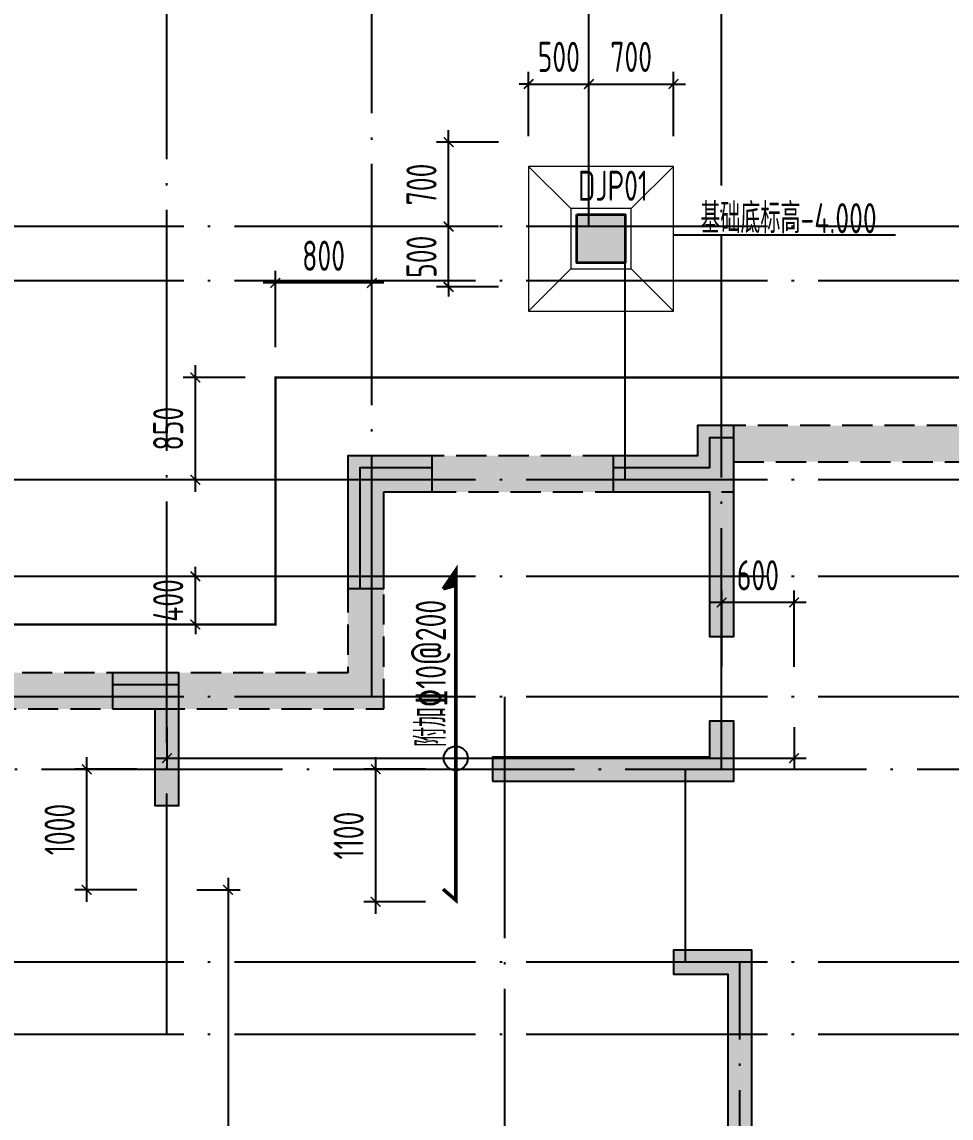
# Model space of a CAD drawing. Extents: x -1307975 to -76406, y -96289 to 379359.
# Drawn here: x -1028685 to -1020981, y 357969 to 367059 of the extents above; entities that cross this region are included whole.
import ezdxf
from ezdxf.enums import TextEntityAlignment as Align

# ---------------------------------------------------------------- set-up
doc = ezdxf.new("R2010")
doc.units = 0
doc.header["$LTSCALE"] = 1000
doc.linetypes.add('DASH', pattern=[0.35, 0.25, -0.1])
doc.linetypes.add('DOTE', pattern=[2.4200000000000004, 2, -0.2, 0.02, -0.2])
doc.layers.get('0').update_dxf_attribs({"linetype": 'CONTINUOUS'})
doc.layers.get('DEFPOINTS').update_dxf_attribs({"linetype": 'CONTINUOUS'})
for name, color, linetype in [('A-DOTE', 10, 'DOTE'), ('DIM_ELEV', 3, 'CONTINUOUS'), ('HATCH', 8, 'CONTINUOUS'), ('S-B板配筋', 6, 'CONTINUOUS'), ('S-B板配筋号', 7, 'CONTINUOUS'), ('S-J基础底板', 5, 'CONTINUOUS'), ('S-J基础底板标注', 3, 'CONTINUOUS'), ('S-Q墙填充', 252, 'CONTINUOUS'), ('S-Q墙实线', 6, 'CONTINUOUS'), ('S-Q墙虚线', 6, 'DASH'), ('S-Z柱填充', 252, 'CONTINUOUS'), ('S-Z柱实线', 6, 'CONTINUOUS'), ('独立基础', 2, 'CONTINUOUS')]:
    doc.layers.add(name, color=color, linetype=linetype)
doc.layers.add('独基集中标注', color=7, linetype='CONTINUOUS', lineweight=18)
doc.styles.add('TSSD_DIMENSION', font='Tssdeng.shx', dxfattribs={"width": 0.7, "bigfont": 'tssdchn.shx'})
doc.styles.add('TSSD_REIN', font='tssdeng.shx', dxfattribs={"width": 0.7, "height": 300, "bigfont": 'tssdchn.shx'})
doc.styles.add('样式 1', font='yjkeng.shx', dxfattribs={"width": 0.7, "height": 250, "bigfont": 'yjkchn.shx'})
doc.dimstyles.new('TSSD_100_100$0', dxfattribs={"dimtxt": 300, "dimasz": 80, "dimexe": 100, "dimexo": 250, "dimgap": 100, "dimtad": 1, "dimdec": 0, "dimzin": 0, "dimdsep": 46, "dimtxsty": 'TSSD_DIMENSION', "dimblk": 'ARCHTICK', "dimcen": 0, "dimdle": 100, "dimclrd": 3, "dimclre": 3, "dimclrt": 7, "dimadec": 0, "dimazin": 0, "dimtfac": 1, "dimtdec": 0, "dimtix": 1, "dimtmove": 2, "dimatfit": 3, "dimldrblk": 'ARCHTICK', "dimfxl": 1, "dimtolj": 1, "dimtzin": 0, "dimarcsym": 0})

# ---------------------------------------------------------------- blocks, each defined once
blk = doc.blocks.new('20210726.16350016')
at = {"layer": 'A-DOTE'}
for p, q in [((36100.00000693806, 10900.04725549766), (36100.0000074713, 21100.04725452978)), ((37800.00000638515, 13700.04724698304), (37800.00000636152, 21100.04725452978)), ((39599.99864798121, 17600.04514760687), (39599.99799655558, 21100.04725452978)), ((40700.00000696583, 13100.31751472806), (40700.00000696594, 21100.04725452978)), ((55600.00000724575, 17600.04725452978), (3600.000008000061, 17600.04725452978)), ((39900.00000696571, 15500.04725473234), (39900.00000696583, 17600.04725452978)), ((55600.00000724584, 17150.04725452977), (3600.000007999988, 17150.04725452978)), ((55600.00000724575, 15500.04725473234), (3600.000008000061, 15500.04725473234)), ((55600.00000724575, 14700.04724880424), (3600.000008000061, 14700.04724880436)), ((55600.00000724575, 13700.04725528683), (3600.000008000061, 13700.04725528706)), ((38900.21691736113, 13700.04725528695), (38900.00000743504, 3600.047255706508)), ((3600.000008000061, 13100.31752494338), (55600.00000724575, 13100.31748104317)), ((40399.99924550601, 11500.04725454794), (40399.99924524152, 13100.04725454887)), ((55600.00000724575, 11500.04725454783), (3600.000008000061, 11500.04725454806)), ((40850.0000120275, 3600.023631853284), (40850.00001234654, 11500.04725452978)), ((55600.00000724575, 10900.04725549754), (3600.000008000061, 10900.04725549766))]:
    blk.add_line(p, q, dxfattribs=at)
blk = doc.blocks.new('_ArchTick')
at = {"color": 0, "linetype": 'ByBlock', "const_width": 0.15}
blk.add_lwpolyline([(-0.5, -0.5), (0.5, 0.5)], dxfattribs=at)
blk = doc.blocks.new('*D483')
at = {"layer": 'DEFPOINTS', "color": 0, "transparency": 16777216}
for p in [(-1025146.737436104, 366061.4855755026), (-1024483.087432071, 366061.4855755026), (-1024483.087635734, 365361.4872117375)]:
    blk.add_point(p, dxfattribs=at)
at = {"layer": 'S-J基础底板标注', "color": 3, "lineweight": -2, "transparency": 16777216}
for p, q in [((-1025146.737436104, 365261.4872117375), (-1025146.737436104, 366161.4855755026)), ((-1024733.087432071, 366061.4855755026), (-1025246.737436104, 366061.4855755026)), ((-1024733.087635734, 365361.4872117375), (-1025246.737436104, 365361.4872117375))]:
    blk.add_line(p, q, dxfattribs=at)
at = {"layer": 'S-J基础底板标注', "color": 3, "lineweight": -2, "transparency": 16777216, "xscale": 80, "yscale": 80, "zscale": 80}
for p, rotation in [((-1025146.737436104, 366061.4855755026), 90), ((-1025146.737436104, 365361.4872117375), 270)]:
    blk.add_blockref('_ArchTick', p, dxfattribs=dict(at, rotation=rotation))
at = {"layer": 'S-J基础底板标注', "color": 7, "transparency": 16777216, "insert": (-1025371.737436104, 365711.4863936199), "char_height": 250, "attachment_point": 5, "rotation": 90, "style": 'TSSD_DIMENSION'}
blk.add_mtext('\\A1;700', dxfattribs=at)
blk = doc.blocks.new('*D487')
at = {"layer": 'DEFPOINTS', "color": 0, "transparency": 16777216}
for p in [(-1025146.737436104, 365361.4872117375), (-1024483.087635734, 365361.4872117375), (-1024483.087781208, 364861.4855755026)]:
    blk.add_point(p, dxfattribs=at)
at = {"layer": 'S-J基础底板标注', "color": 3, "lineweight": -2, "transparency": 16777216}
for p, q in [((-1025146.737436104, 365361.4872117375), (-1025146.737436104, 365441.4872117375)), ((-1024733.087635734, 365361.4872117375), (-1025246.737436104, 365361.4872117375)), ((-1025146.737436104, 364861.4855755026), (-1025146.737436104, 365361.4872117375)), ((-1024733.087781208, 364861.4855755026), (-1025246.737436104, 364861.4855755026)), ((-1025146.737436104, 364861.4855755026), (-1025146.737436104, 364781.4855755026))]:
    blk.add_line(p, q, dxfattribs=at)
at = {"layer": 'S-J基础底板标注', "color": 3, "lineweight": -2, "transparency": 16777216, "xscale": 80, "yscale": 80, "zscale": 80}
for p, rotation in [((-1025146.737436104, 365361.4872117375), 270), ((-1025146.737436104, 364861.4855755026), 90)]:
    blk.add_blockref('_ArchTick', p, dxfattribs=dict(at, rotation=rotation))
at = {"layer": 'S-J基础底板标注', "color": 7, "transparency": 16777216, "insert": (-1025371.737436104, 365111.4863936199), "char_height": 250, "attachment_point": 5, "rotation": 90, "style": 'TSSD_DIMENSION'}
blk.add_mtext('\\A1;500', dxfattribs=at)
blk = doc.blocks.new('*D523')
at = {"layer": 'DEFPOINTS', "color": 0, "ltscale": 0.5, "transparency": 16777216}
for p in [(-1027483.258597533, 359862.0067858215), (-1027483.227243952, 355161.3654842942), (-1026975.284189707, 355161.3688723072)]:
    blk.add_point(p, dxfattribs=at)
at = {"layer": 'S-J基础底板标注', "color": 3, "lineweight": -2, "ltscale": 0.5, "transparency": 16777216}
for p, q in [((-1026975.316210294, 359962.0101738322), (-1026975.2835227, 355061.3688723095)), ((-1027233.258597538, 359862.0084533376), (-1026875.315543289, 359862.0108408408)), ((-1027233.227243958, 355161.3671518104), (-1026875.284189709, 355161.3695393136))]:
    blk.add_line(p, q, dxfattribs=at)
at = {"layer": 'S-J基础底板标注', "color": 3, "lineweight": -2, "ltscale": 0.5, "transparency": 16777216, "xscale": 80, "yscale": 80, "zscale": 80}
for p, rotation in [((-1026975.315543287, 359862.0101738344), 90.00038216654181), ((-1026975.284189707, 355161.3688723072), 270.0003821665418)]:
    blk.add_blockref('_ArchTick', p, dxfattribs=dict(at, rotation=rotation))
blk = doc.blocks.new('*D451')
at = {"layer": 'DEFPOINTS', "color": 0, "transparency": 16777216}
for p in [(-1028146.933517174, 360861.7966447178), (-1027483.201356326, 360861.7586424581), (-1027483.258597533, 359862.0067858215)]:
    blk.add_point(p, dxfattribs=at)
at = {"layer": 'S-J基础底板标注', "color": 3, "lineweight": -2, "transparency": 16777216}
for p, q in [((-1028146.996483922, 359762.0447882451), (-1028146.927791632, 360961.7966445539)), ((-1027733.201355917, 360861.7729563116), (-1028246.93351701, 360861.8023702592)), ((-1027733.258597123, 359862.021099675), (-1028246.990758216, 359862.0505136226))]:
    blk.add_line(p, q, dxfattribs=at)
at = {"layer": 'S-J基础底板标注', "color": 3, "lineweight": -2, "transparency": 16777216, "xscale": 80, "yscale": 80, "zscale": 80}
for p, rotation in [((-1028146.933517174, 360861.7966447178), 89.99671950642288), ((-1028146.99075838, 359862.0447880812), 269.9967195064228)]:
    blk.add_blockref('_ArchTick', p, dxfattribs=dict(at, rotation=rotation))
at = {"layer": 'S-J基础底板标注', "color": 7, "transparency": 16777216, "insert": (-1028371.962137408, 360361.9335988677), "char_height": 250, "attachment_point": 5, "rotation": 89.99671950642286, "style": 'TSSD_DIMENSION'}
blk.add_mtext('\\A1;1000', dxfattribs=at)
blk = doc.blocks.new('*D537')
at = {"layer": 'DEFPOINTS', "color": 0, "ltscale": 0.5, "transparency": 16777216}
for p in [(-1027482.508750074, 361461.4652509726), (-1022282.69225446, 361461.4649122587), (-1022282.69225446, 360953.2459888569)]:
    blk.add_point(p, dxfattribs=at)
at = {"layer": 'S-J基础底板标注', "color": 3, "lineweight": -2, "ltscale": 0.5, "transparency": 16777216}
for p, q in [((-1027482.508750074, 361211.4652509726), (-1027482.508750074, 360853.2459888569)), ((-1022282.69225446, 361211.4649122587), (-1022282.69225446, 360853.2459888569)), ((-1027582.508750074, 360953.2459888569), (-1022182.69225446, 360953.2459888569))]:
    blk.add_line(p, q, dxfattribs=at)
at = {"layer": 'S-J基础底板标注', "color": 3, "lineweight": -2, "ltscale": 0.5, "transparency": 16777216, "xscale": 80, "yscale": 80, "zscale": 80, "rotation": 180}
blk.add_blockref('_ArchTick', (-1027482.508750074, 360953.2459888569), dxfattribs=at)
at = {"layer": 'S-J基础底板标注', "color": 3, "lineweight": -2, "ltscale": 0.5, "transparency": 16777216, "xscale": 80, "yscale": 80, "zscale": 80}
blk.add_blockref('_ArchTick', (-1022282.69225446, 360953.2459888569), dxfattribs=at)
blk = doc.blocks.new('*D511')
at = {"layer": 'DEFPOINTS', "color": 0, "transparency": 16777216}
for p in [(-1022882.528191849, 362245.3022225451), (-1022882.5297266, 361461.4660867405), (-1022282.69225446, 361461.4649122587)]:
    blk.add_point(p, dxfattribs=at)
at = {"layer": 'S-J基础底板标注', "color": 3, "lineweight": -2, "transparency": 16777216}
for p, q in [((-1022882.5292371, 361711.46608674), (-1022882.527996049, 362345.3022225449)), ((-1022282.69176496, 361711.4649122582), (-1022282.690523909, 362345.301048063)), ((-1022182.690719709, 362245.3008522633), (-1022982.528191848, 362245.3024183451))]:
    blk.add_line(p, q, dxfattribs=at)
at = {"layer": 'S-J基础底板标注', "color": 3, "lineweight": -2, "transparency": 16777216, "xscale": 80, "yscale": 80, "zscale": 80}
for p, rotation in [((-1022882.528191849, 362245.3022225451), 179.9998878148591), ((-1022282.690719709, 362245.3010480633), 359.9998878148591)]:
    blk.add_blockref('_ArchTick', p, dxfattribs=dict(at, rotation=rotation))
at = {"layer": 'S-J基础底板标注', "color": 7, "transparency": 16777216, "insert": (-1022582.609015229, 362470.3016353037), "char_height": 250, "attachment_point": 5, "rotation": 359.9998878148591, "style": 'TSSD_DIMENSION'}
blk.add_mtext('\\A1;600', dxfattribs=at)
blk = doc.blocks.new('*D512')
at = {"layer": 'DEFPOINTS', "color": 0, "transparency": 16777216}
for p in [(-1025751.098156383, 360861.7502892024), (-1025087.417991714, 360861.7351677705), (-1025087.443046966, 359762.05929528)]:
    blk.add_point(p, dxfattribs=at)
at = {"layer": 'S-J基础底板标注', "color": 3, "lineweight": -2, "transparency": 16777216}
for p, q in [((-1025751.125490057, 359662.0744167378), (-1025751.095877961, 360961.7502891764)), ((-1025337.417991649, 360861.7408638244), (-1025851.098156357, 360861.7525676239)), ((-1025337.443046901, 359762.0649913338), (-1025851.123211609, 359762.0766951333))]:
    blk.add_line(p, q, dxfattribs=at)
at = {"layer": 'S-J基础底板标注', "color": 3, "lineweight": -2, "transparency": 16777216, "xscale": 80, "yscale": 80, "zscale": 80}
for p, rotation in [((-1025751.098156383, 360861.7502892024), 89.99869456061482), ((-1025751.123211635, 359762.0744167118), 269.9986945606148)]:
    blk.add_blockref('_ArchTick', p, dxfattribs=dict(at, rotation=rotation))
at = {"layer": 'S-J基础底板标注', "color": 7, "transparency": 16777216, "insert": (-1025976.11068395, 360311.9174794057), "char_height": 250, "attachment_point": 5, "rotation": 89.99869456061482, "style": 'TSSD_DIMENSION'}
blk.add_mtext('\\A1;1100', dxfattribs=at)
blk = doc.blocks.new('*D518')
at = {"layer": 'DEFPOINTS', "color": 0, "transparency": 16777216}
for p in [(-1027246.87765482, 364111.4878050275), (-1026583.227720614, 364111.4878050275), (-1026583.227958028, 363261.4873312589)]:
    blk.add_point(p, dxfattribs=at)
at = {"layer": 'S-J基础底板标注', "color": 3, "lineweight": -2, "transparency": 16777216}
for p, q in [((-1027246.87765482, 363161.4873312589), (-1027246.87765482, 364211.4878050275)), ((-1026833.227720614, 364111.4878050275), (-1027346.87765482, 364111.4878050275)), ((-1026833.227958028, 363261.4873312589), (-1027346.87765482, 363261.4873312589))]:
    blk.add_line(p, q, dxfattribs=at)
at = {"layer": 'S-J基础底板标注', "color": 3, "lineweight": -2, "transparency": 16777216, "xscale": 80, "yscale": 80, "zscale": 80}
for p, rotation in [((-1027246.87765482, 364111.4878050275), 90), ((-1027246.87765482, 363261.4873312589), 270)]:
    blk.add_blockref('_ArchTick', p, dxfattribs=dict(at, rotation=rotation))
at = {"layer": 'S-J基础底板标注', "color": 7, "transparency": 16777216, "insert": (-1027471.87765482, 363686.487568143), "char_height": 250, "attachment_point": 5, "rotation": 90, "style": 'TSSD_DIMENSION'}
blk.add_mtext('\\A1;850', dxfattribs=at)
blk = doc.blocks.new('*D519')
at = {"layer": 'DEFPOINTS', "color": 0, "transparency": 16777216}
for p in [(-1026583.227720614, 364895.0650308511), (-1026583.227720614, 364111.4898447861), (-1025783.215195624, 364111.4898447861)]:
    blk.add_point(p, dxfattribs=at)
at = {"layer": 'S-J基础底板标注', "color": 3, "lineweight": -2, "transparency": 16777216}
for p, q in [((-1026583.227720614, 364361.4898447861), (-1026583.227720614, 364995.0650308511)), ((-1025783.215195624, 364361.4898447861), (-1025783.215195624, 364995.0650308511)), ((-1025683.215195624, 364895.0650308511), (-1026683.227720614, 364895.0650308511))]:
    blk.add_line(p, q, dxfattribs=at)
at = {"layer": 'S-J基础底板标注', "color": 3, "lineweight": -2, "transparency": 16777216, "xscale": 80, "yscale": 80, "zscale": 80, "rotation": 180}
blk.add_blockref('_ArchTick', (-1026583.227720614, 364895.0650308511), dxfattribs=at)
at = {"layer": 'S-J基础底板标注', "color": 3, "lineweight": -2, "transparency": 16777216, "xscale": 80, "yscale": 80, "zscale": 80}
blk.add_blockref('_ArchTick', (-1025783.215195624, 364895.0650308511), dxfattribs=at)
at = {"layer": 'S-J基础底板标注', "color": 7, "transparency": 16777216, "insert": (-1026183.221458119, 365120.0650308511), "char_height": 250, "attachment_point": 5, "style": 'TSSD_DIMENSION'}
blk.add_mtext('\\A1;800', dxfattribs=at)
blk = doc.blocks.new('*D548')
at = {"layer": 'DEFPOINTS', "color": 0, "transparency": 16777216}
for p in [(-1027246.87765482, 362461.5673084465), (-1026583.227846282, 362461.5673084465), (-1026583.227958028, 362061.4878734419)]:
    blk.add_point(p, dxfattribs=at)
at = {"layer": 'S-J基础底板标注', "color": 3, "lineweight": -2, "transparency": 16777216}
for p, q in [((-1027246.87765482, 362461.5673084465), (-1027246.87765482, 362541.5673084465)), ((-1026833.227846282, 362461.5673084465), (-1027346.87765482, 362461.5673084465)), ((-1027246.87765482, 362061.4878734419), (-1027246.87765482, 362461.5673084465)), ((-1026833.227958028, 362061.4878734419), (-1027346.87765482, 362061.4878734419)), ((-1027246.87765482, 362061.4878734419), (-1027246.87765482, 361981.4878734419))]:
    blk.add_line(p, q, dxfattribs=at)
at = {"layer": 'S-J基础底板标注', "color": 3, "lineweight": -2, "transparency": 16777216, "xscale": 80, "yscale": 80, "zscale": 80}
for p, rotation in [((-1027246.87765482, 362461.5673084465), 270), ((-1027246.87765482, 362061.4878734419), 90)]:
    blk.add_blockref('_ArchTick', p, dxfattribs=dict(at, rotation=rotation))
at = {"layer": 'S-J基础底板标注', "color": 7, "transparency": 16777216, "insert": (-1027471.87765482, 362261.527590944), "char_height": 250, "attachment_point": 5, "rotation": 90, "style": 'TSSD_DIMENSION'}
blk.add_mtext('\\A1;400', dxfattribs=at)
blk = doc.blocks.new('*D552')
at = {"layer": 'DEFPOINTS', "color": 0, "transparency": 16777216}
for p in [(-1023283.215744093, 366544.4727155998), (-1023983.193893292, 365861.5650443776), (-1023283.215744093, 365861.5650443776)]:
    blk.add_point(p, dxfattribs=at)
at = {"layer": 'S-J基础底板标注', "color": 3, "lineweight": -2, "transparency": 16777216}
for p, q in [((-1023983.193893292, 366111.5650443776), (-1023983.193893292, 366644.4727155998)), ((-1023283.215744093, 366111.5650443776), (-1023283.215744093, 366644.4727155998)), ((-1024083.193893292, 366544.4727155998), (-1023183.215744093, 366544.4727155998))]:
    blk.add_line(p, q, dxfattribs=at)
at = {"layer": 'S-J基础底板标注', "color": 3, "lineweight": -2, "transparency": 16777216, "xscale": 80, "yscale": 80, "zscale": 80, "rotation": 180}
blk.add_blockref('_ArchTick', (-1023983.193893292, 366544.4727155998), dxfattribs=at)
at = {"layer": 'S-J基础底板标注', "color": 3, "lineweight": -2, "transparency": 16777216, "xscale": 80, "yscale": 80, "zscale": 80}
blk.add_blockref('_ArchTick', (-1023283.215744093, 366544.4727155998), dxfattribs=at)
at = {"layer": 'S-J基础底板标注', "color": 7, "transparency": 16777216, "insert": (-1023633.204818693, 366769.4727155998), "char_height": 250, "attachment_point": 5, "style": 'TSSD_DIMENSION'}
blk.add_mtext('\\A1;700', dxfattribs=at)
blk = doc.blocks.new('*D553')
at = {"layer": 'DEFPOINTS', "color": 0, "transparency": 16777216}
for p in [(-1023983.192479989, 366544.4727342273), (-1024483.216093229, 365861.5660791927), (-1023983.193893292, 365861.5650443776)]:
    blk.add_point(p, dxfattribs=at)
at = {"layer": 'S-J基础底板标注', "color": 3, "lineweight": -2, "transparency": 16777216}
for p, q in [((-1024483.215575845, 366111.5660791922), (-1024483.214472972, 366644.4737690421)), ((-1023983.193375908, 366111.5650443771), (-1023983.192273035, 366644.472734227)), ((-1024483.214679926, 366544.4737690423), (-1024563.214679926, 366544.4739346054)), ((-1024483.214679926, 366544.4737690423), (-1023983.192479989, 366544.4727342273)), ((-1023983.192479989, 366544.4727342273), (-1023903.192479989, 366544.4725686642))]:
    blk.add_line(p, q, dxfattribs=at)
at = {"layer": 'S-J基础底板标注', "color": 3, "lineweight": -2, "transparency": 16777216, "xscale": 80, "yscale": 80, "zscale": 80}
for p, rotation in [((-1024483.214679926, 366544.4737690423), 359.9998814241962), ((-1023983.192479989, 366544.4727342273), 179.9998814241961)]:
    blk.add_blockref('_ArchTick', p, dxfattribs=dict(at, rotation=rotation))
at = {"layer": 'S-J基础底板标注', "color": 7, "transparency": 16777216, "insert": (-1024233.203114311, 366769.4732516343), "char_height": 250, "attachment_point": 5, "rotation": 359.99988142419613, "style": 'TSSD_DIMENSION'}
blk.add_mtext('\\A1;500', dxfattribs=at)
blk = doc.blocks.new('20211109.00462574')
at = {"layer": 'S-Q墙填充'}
h = blk.add_hatch(dxfattribs=at)
h.set_pattern_fill('ARMORED', color=252, scale=30, style=0)
h.set_pattern_definition([(49.99999999999999, (994311.7515424163, -393917.5858276223), (215.178054780226, -18.82564049477853), [22.5, -247.5]), (355, (994311.7515424163, -393917.5858276223), (-41.6254000839, 225.6576401100035), [18, -198]), (100.4514, (994329.6830464163, -393919.1546296224), (173.5528145142065, 206.8318626182861), [19.122057, -210.3426336]), (46.18420000000002, (994311.7515424163, -393857.5858276223), (320.1723145876933, -49.65570429870542), [33.74999999999998, -371.2499999999998]), (96.6356, (994338.4325659163, -393861.7238197223), (280.398811664611, 292.2353612701325), [28.6830864, -315.5139]), (351.1842, (994311.7515424163, -393857.5858276223), (280.3985835400882, 292.2355802775974), [27, -297]), (21, (994341.7515424163, -393872.5858276223), (179.0721156355385, -120.7856671996016), [22.5, -247.5]), (326.0000000000001, (994341.7515424163, -393872.5858276223), (72.99459957647451, 217.5450135140559), [18, -198]), (71.4514, (994356.6742123163, -393882.6513094223), (252.066788574447, 96.75914901298572), [19.122057, -210.3426336]), (37.50000000000001, (994311.7515424163, -393917.5858276223), (3.647956595187201, 99.86815614939344), [0, -195.6, 0, -201, 0, -198.75]), (7.499999999999999, (994311.7515424163, -393917.5858276223), (78.92086123264458, 118.3235135647081), [0, -114.6, 0, -191.1, 0, -75.75]), (327.5, (994244.8515424163, -393917.5858276223), (160.1467308517227, -6.766461520313927), [0, -75, 0, -234, 0, -310.5]), (317.5, (994214.8515424163, -393917.5858276223), (174.9558508027159, 30.03149469969532), [0, -97.5, 0, -155.4, 0, -220.5]), (45, (994311.7515424163, -393917.5858276223), (-106.0660171779821, 106.0660171779821), [])])
h.paths.add_polyline_path([(9600.011981139774, 1649.999942469294), (9400.011981139774, 1649.999942559924), (9400.011981071904, 1500.007367141428), (300.0000034741824, 1500.007367141428), (300.0000034741824, 8500.277283212286), (6600.000003474182, 8500.007444787421), (6600.000003474182, 7700.007444787421), (6800.007231345866, 7700.006610781886), (6800.010289294762, 8800.27721672994), (5899.998557202634, 8800.27721672994), (5899.998557202634, 9200.277209813823), (5649.998557202634, 9200.277209813707), (5649.998557202634, 8800.277209813823), (4149.998557202634, 8800.277209813823), (4149.998557202634, 10500.27720981382), (5649.998557202634, 10500.27720981382), (5649.998487470439, 9820.277209813823), (5899.998487470439, 9820.277209813823), (5899.998487470439, 10150.27720981382), (6299.998487470439, 10150.27720981382), (6299.998557202634, 10500.27728321229), (6799.998487470672, 10500.27724651282), (6799.998557202634, 10800.27717311436), (5899.998557202634, 10800.27717311436), (5899.998557202634, 12595.94797210337), (5649.998557202634, 12595.9479721036), (5649.998557202634, 10750.27720981382), (3899.998557202634, 10750.27720981382), (3899.998557202634, 8800.277209813823), (1549.998557202634, 8800.277209813823), (1549.998557202634, 13795.9479721036), (1299.998557202634, 13795.9479721036), (1299.998557202634, 8800.277209813823), (3.474298864603043e-06, 8800.277210408065), (0, 1200.007371395011), (9300.000007781084, 1200.007367143757), (9300.000007232535, 0.00736292393412441), (16100.0000049182, 0.007362037315033376), (16100.00000507466, 1200.007360414253), (34399.99995945196, 1200.190523311729), (34400.01197204075, 1.280568540096283e-09), (40999.96441836248, 1.280568540096283e-09), (40999.97600975772, 1200.086880838848), (50399.98896098544, 1200.086880838848), (50400.06259026018, 8800.007452166581), (42199.98780947458, 8800.08689583349), (42199.99982500274, 10600.00784454052), (39299.87633410841, 10600.00784453918), (39299.87633410841, 10850.08892776701), (36100.14500310633, 10850.08892776701), (36100.14500310633, 10600.00784454052), (33200.00017232366, 10600.00784454052), (33200.00017231621, 8800.086887816782), (17199.98781920946, 8800.187762214802), (17199.99979640055, 10599.92851950467), (14299.99996577296, 10599.92858783476), (14299.99996577296, 12300.00751392078), (15200.00000348024, 12300.00751392078), (15200.00000348024, 14195.67813367862), (12816.99043180549, 14195.67813367862), (12816.99043180549, 13895.9479721036), (14900.00000348024, 13895.67813367862), (14900.00000348024, 12600.00751392078), (14000.00000347418, 12600.00751392078), (14000.00026187429, 9100.007452955819), (14199.99913035077, 9100.007757953485), (14200.00026187429, 10300.00792004005), (16899.98834304302, 10300.00648888544), (16899.98693516094, 8500.08688723226), (33499.9881567955, 8500.08688723226), (33499.9881567955, 10300.0872795938), (36399.98772902344, 10300.08727961406), (36399.98772902344, 10550.08892776701), (38999.98797764746, 10550.08892776701), (38999.98797764746, 10300.08782172936), (41899.98780947458, 10300.08782019065), (41899.98780766095, 8500.086896079127), (50099.98896098544, 8500.086887816782), (50099.98896098544, 1500.086880838848), (40999.97600975772, 1500.086880838848), (40999.97600975772, 1649.999942470575), (40699.97600975772, 1650.079377522576), (40699.97600975772, 300.0794350532815), (34699.99996048934, 300.0794350533397), (34699.99996048934, 1650.079377522576), (34400.01197204075, 1650.079377522576), (34400.01262027118, 1500.086880841642), (15999.9644274615, 1500.086880841642), (15999.9644274615, 1649.999942469294), (15799.9644274615, 1649.999942495255), (15799.96442728629, 300.0073620791081), (9600.011981139774, 300.0073628840037)])
at = {"layer": 'S-Q墙实线'}
blk.add_lwpolyline([(36400.00000372063, 10500.00784453715), (36400.00000373262, 10850.00745295349), (36100.14500310633, 10850.00745296036), (36100.14500309771, 10600.00791994669), (35399.87591840059, 10600.00822166482), (35399.87576758896, 10300.08758133091), (36200.00000372401, 10300.08727961266), (36200.00000373123, 9100.007452954538), (36400.00000373053, 9100.007452955819), (36400.00000372191, 10500.00784454122)], dxfattribs=at)
for points in [[(33500.00017232436, 10300.0872795966), (33899.9156373021, 10300.0872795966), (33899.9156373014, 10600.00784454052), (33200.00017232366, 10600.00784454093), (33200.00017232366, 9500.007459651504), (33500.00017232366, 9500.007459651097)], [(31250.09123440844, 8500.007461020024), (31600.00064167578, 8500.007460298366), (31600.00064167578, 7700.007459988934), (31800.00064167578, 7700.007459988934), (31800.00127277628, 8800.108330523013), (31250.09186592139, 8800.108331657131)], [(34400.00156721752, 7900.27720135462), (35999.93354381202, 7900.27720135462), (36399.99855825293, 7900.27720135462), (36399.99855825293, 8400.27720135462), (36199.99855825293, 8400.27720135462), (36199.99855825293, 8100.27720135462), (35999.93354381202, 8100.27720135462), (34400.00156721752, 8100.27720135462)], [(36349.99999844923, 4200.007467135438), (36749.99999844923, 4200.007467135438), (36749.99999844923, 4400.007467135438), (36549.99999844923, 4400.007467135438), (36549.99999844923, 5800.009272754891), (36549.99999844923, 6500.00738415739), (35899.93354381202, 6500.00738415739), (35899.93354381202, 6300.00738415739), (36349.99999844923, 6300.00738415739), (36349.99999844923, 5800.009272754891)]]:
    blk.add_lwpolyline(points, close=True, dxfattribs=at)
at = {"layer": 'S-Q墙虚线', "color": 2}
for points in [[(39299.87633410841, 10850.08892776701), (36100.14500310633, 10850.08892776701), (36100.14500310633, 10600.00784454052), (33200.00017232366, 10600.00784454052), (33200.00017231621, 8800.086887816782), (17199.98781920946, 8800.187762214802)], [(16899.98693516094, 8500.08688723226), (33499.9881567955, 8500.08688723226), (33499.9881567955, 10300.0872795938), (36399.98772902344, 10300.08727961406), (36399.98772902344, 10550.08892776701), (38999.98797764746, 10550.08892776701)]]:
    blk.add_lwpolyline(points, dxfattribs=at)

msp = doc.modelspace()

# ---------------------------------------------------------------- hatches: boundary and pattern name
at = {"layer": 'HATCH'}
h = msp.add_hatch(color=252, dxfattribs=at)
h.paths.add_polyline_path([(-1018383.361211693, 355611.3087580048), (-1018383.361211693, 357061.5673077995), (-1018783.361211094, 357061.5673077995), (-1018783.361211094, 357261.5673077995), (-1018183.361211693, 357261.5673077995), (-1018183.361211693, 355611.3087580048)])
h.paths.add_polyline_path([(-1024583.111937126, 355611.3087580048), (-1024583.111937126, 357061.5673077995), (-1024183.111937726, 357061.5673077995), (-1024183.111937726, 357261.5673077995), (-1024783.111937126, 357261.5673077995), (-1024783.111937126, 355611.3087580048)])
h.paths.add_polyline_path([(-1043383.203484804, 357261.4842636931), (-1043783.203484804, 357261.4842636931), (-1043783.203484804, 357061.4842636931), (-1043383.203485051, 357061.4842631974), (-1043383.203486972, 355611.4851394057), (-1043183.203484482, 355611.4833879311), (-1043183.203484525, 357261.4842638137)])
h.paths.add_polyline_path([(-1031283.214902133, 354361.56730152), (-1031383.191315832, 354361.56730152), (-1031383.191315832, 354061.487866464), (-1031283.214902133, 354061.487866464), (-1030383.192442731, 354061.487866464), (-1030383.192442731, 355711.4878089324), (-1030583.192442731, 355711.4878089324), (-1030583.192442731, 354361.56730152)])
h.paths.add_polyline_path([(-1037583.214511461, 354061.487866464), (-1036683.215656099, 354061.487866464), (-1036583.215638361, 354061.487866464), (-1036583.215638361, 354361.56730152), (-1036683.215656099, 354361.56730152), (-1037383.214511461, 354361.56730152), (-1037383.214511461, 355711.4878089324), (-1037583.214511461, 355711.4878089324)])
h.paths.add_polyline_path([(-1020333.20348186, 357261.4878878138), (-1020533.20348186, 357261.4878878138), (-1020533.20348186, 357061.4878878138), (-1020133.20348186, 357061.4878878138), (-1020133.20348186, 358661.4896934333), (-1020133.20348186, 359161.4878048358), (-1019683.32780758, 359161.4878048358), (-1019683.32780758, 359361.4878048358), (-1020333.20348186, 359361.4878048358), (-1020333.20348186, 358661.4896934333)])
h.paths.add_polyline_path([(-1022833.20348186, 357061.4878878138), (-1022433.20348186, 357061.4878878138), (-1022433.20348186, 357261.4878878138), (-1022633.20348186, 357261.4878878138), (-1022633.20348186, 358661.4896934333), (-1022633.20348186, 359361.4878048358), (-1023283.269936497, 359361.4878048358), (-1023283.269936497, 359161.4878048358), (-1022833.20348186, 359161.4878048358), (-1022833.20348186, 358661.4896934333)])
h.paths.add_polyline_path([(-1047633.203472332, 359361.4878048358), (-1048283.269926939, 359361.4878048358), (-1048283.269926939, 359161.4878048358), (-1047833.203472332, 359161.4878048358), (-1047833.203472332, 358661.4896934333), (-1047833.203472332, 357061.4878878138), (-1047433.203472332, 357061.4878878138), (-1047433.203472332, 357261.4878878138), (-1047633.203472332, 357261.4878878138), (-1047633.203472332, 358661.4896934333)])
h.paths.add_polyline_path([(-1047783.203467061, 363261.4882652155), (-1047783.203467049, 363611.4878736319), (-1047983.203467045, 363611.4878736387), (-1047983.203467054, 363361.4883406251), (-1048783.327552381, 363361.4886423432), (-1048783.327703193, 363161.4886423433), (-1047983.203467058, 363161.4883406251), (-1047983.20346705, 361961.4878736329), (-1047783.203467051, 361961.4878736342)])
h.paths.add_polyline_path([(-1019983.202041664, 360961.757622033), (-1019983.202041664, 361261.757622033), (-1020183.202041664, 361261.757622033), (-1020183.202041664, 360761.757622033), (-1019783.32780758, 360761.757622033), (-1018183.205050373, 360761.757622033), (-1018183.205050373, 360961.757622033), (-1019783.32780758, 360961.757622033)])
h.paths.add_polyline_path([(-1024783.201913091, 360761.757622033), (-1023183.269936497, 360761.757622033), (-1022783.204922056, 360761.757622033), (-1022783.204922056, 361261.757622033), (-1022983.204922056, 361261.757622033), (-1022983.204922056, 360961.757622033), (-1023183.269936497, 360961.757622033), (-1024783.201913091, 360961.757622033)])
h.paths.add_polyline_path([(-1044983.202032136, 360961.757622033), (-1044983.202032136, 361261.757622033), (-1045183.202032136, 361261.757622033), (-1045183.202032136, 360761.757622033), (-1044783.327798481, 360761.757622033), (-1043183.205126514, 360761.757622033), (-1043183.205126514, 360961.757622033), (-1044783.327798481, 360961.757622033)])
h.paths.add_polyline_path([(-1047783.204912529, 360761.757622033), (-1047783.204912529, 361261.757622033), (-1047983.204912529, 361261.757622033), (-1047983.204912529, 360961.757622033), (-1048183.269926939, 360961.757622033), (-1049783.20190382, 360961.757622033), (-1049783.20190382, 360761.757622033), (-1048183.269926939, 360761.757622033)])
h.paths.add_polyline_path([(-1052383.193191014, 361661.7576374083), (-1052933.112245111, 361661.7576385424), (-1052933.112245523, 361361.4878816984), (-1052583.203476835, 361361.4878654658), (-1052583.203476835, 360561.4878651564), (-1052383.193191014, 360561.4878806673)])
h.paths.add_polyline_path([(-1040583.203846632, 361661.6558882079), (-1040583.204478156, 360561.4878806673), (-1040383.204478156, 360561.4878806673), (-1040383.204478156, 361361.4878809768), (-1040033.296641307, 361361.4878816984), (-1040033.296010196, 361661.655889342)])
h.paths.add_polyline_path([(-1027933.1122459, 361361.4878816984), (-1027583.202838633, 361361.4878809768), (-1027583.202838633, 360561.4878806673), (-1027383.202838633, 360561.4878806673), (-1027383.202207533, 361661.5887512014), (-1027933.111614387, 361661.5887523355)])
h.paths.add_polyline_path([(-1015583.212793406, 361661.5484242336), (-1015583.213762809, 360561.4878806673), (-1015383.213762809, 360561.4878806673), (-1015383.213762809, 361361.4878809768), (-1015033.296641684, 361361.4878816984), (-1015033.295672694, 361661.5484253677)])
h.paths.add_polyline_path([(-1008783.198534633, 354061.4868974927), (-1008783.198534633, 355711.4868399612), (-1009083.214521058, 355711.4878089324), (-1009083.214521058, 354061.487866464)])
h.paths.add_polyline_path([(-1058883.192433134, 354061.487866464), (-1058883.192433134, 355711.4878089324), (-1059183.203480309, 355711.4878089781), (-1059183.203480309, 354061.4878665096)])
h.paths.add_polyline_path([(-1009083.202503795, 358761.4896934333), (-1009783.206389913, 358761.4896934333), (-1009783.206389913, 358561.4896934333), (-1008783.170923348, 358561.4887243109), (-1008783.169954381, 361661.502406408), (-1009483.200481706, 361661.5033755303), (-1009483.201450672, 361361.4878734419), (-1009083.202503795, 361361.4878734419)])
h.paths.add_polyline_path([(-1058883.204450397, 361361.4878734419), (-1058483.20550352, 361361.4878734419), (-1058483.205503474, 361661.7576307665), (-1059183.203478206, 361661.7576308122), (-1059183.203478252, 358561.489693479), (-1058183.20056428, 358561.4896934333), (-1058183.20056428, 358761.4896934333), (-1058883.204450397, 358761.4896934333)])
h.paths.add_polyline_path([(-1010883.213156294, 361661.5033755393), (-1010883.21412526, 360711.5126978684), (-1010683.21412526, 360711.5126978684), (-1010683.21412526, 361361.4878734329), (-1010383.301110705, 361361.4878733793), (-1010383.300141702, 361661.5033754497)])
h.paths.add_polyline_path([(-1013583.197148893, 361661.5484173175), (-1014133.197148293, 361661.5484173175), (-1014133.198117696, 361361.4878734419), (-1013783.198118296, 361361.4878734419), (-1013783.198118296, 358561.4896934333), (-1013583.198118296, 358561.4896934333)])
h.paths.add_polyline_path([(-1029183.203477469, 358561.4896934333), (-1029183.203477469, 361361.4878734419), (-1028833.203478068, 361361.4878734419), (-1028833.202846968, 361661.5887442853), (-1029383.202846368, 361661.5887442853), (-1029383.203477469, 358561.4896934333)])
h.paths.add_polyline_path([(-1032083.192261062, 361661.6273343211), (-1032583.10729777, 361661.6265727699), (-1032583.107624441, 361361.4872642271), (-1032283.192783658, 361361.4877211058), (-1032283.191261207, 358561.4895846867), (-1032083.191261207, 358561.4896934333)])
h.paths.add_polyline_path([(-1035883.213430445, 361661.6273343218), (-1035883.215692986, 358561.4896934333), (-1035683.215692986, 358561.4895846867), (-1035683.214170534, 361361.487721105), (-1035383.301262766, 361361.4872642271), (-1035383.30032675, 361661.6265727699)])
h.paths.add_polyline_path([(-1038583.213404755, 361661.6558812918), (-1039133.213404219, 361661.6558812918), (-1039133.214035743, 361361.4878734419), (-1038783.214036321, 361361.4878734419), (-1038783.21403752, 358561.4896934547), (-1038583.214037563, 358561.4896933691)])
h.paths.add_polyline_path([(-1054183.192940578, 361361.4878734419), (-1053833.192941177, 361361.4878734419), (-1053833.192941177, 361661.7576304922), (-1054383.192940578, 361661.7576304922), (-1054383.192940578, 358561.4896934333), (-1054183.192940578, 358561.4896934333)])
h.paths.add_polyline_path([(-1057583.107624064, 361361.4872642271), (-1057283.192828932, 361361.4877211057), (-1057283.192828932, 360711.5126978684), (-1057083.192828932, 360711.5126978684), (-1057083.192828932, 361661.7576304922), (-1057583.107928736, 361661.7568689409)])
h.paths.add_polyline_path([(-1016983.210998458, 363461.4875977093), (-1017683.119120284, 363461.4882652189), (-1017683.119120337, 363161.5682410812), (-1017283.203655359, 363161.5682410812), (-1017283.203655306, 362361.4878803295), (-1016983.210998458, 362361.4872128199)])
h.paths.add_polyline_path([(-1025683.203307985, 363161.567700275), (-1025283.287843007, 363161.567700275), (-1025283.287843007, 363461.4882652189), (-1025983.203307985, 363461.4882652193), (-1025983.203307985, 362361.4878803299), (-1025683.203307985, 362361.4878803295)])
h.paths.add_polyline_path([(-1041983.211246634, 363461.408326258), (-1042683.11910883, 363461.4089566745), (-1042683.119111185, 363161.4882652189), (-1042283.203646207, 363161.4882652189), (-1042283.203646207, 362361.4878803295), (-1041983.211248989, 362361.4872499129)])
h.paths.add_polyline_path([(-1045183.203218435, 363361.4882652189), (-1045183.203218435, 361961.4878736342), (-1044983.203218435, 361961.4878736342), (-1044983.203218435, 363161.4883407184), (-1044183.596356329, 363161.4886424195), (-1044183.596504974, 363461.4089920289), (-1044883.19153863, 363461.408690328), (-1044883.203514536, 363611.4878736334), (-1045183.215191986, 363611.4878736335)])
h.paths.add_polyline_path([(-1050683.203298886, 363161.4882652189), (-1050283.287833909, 363161.4882652189), (-1050283.287833909, 363361.4882652189), (-1050883.203298886, 363361.4882652189), (-1050883.203298886, 362361.4878803295), (-1050683.203298886, 362361.4878803295)])
h.paths.add_polyline_path([(-1056283.204457379, 354361.4877943954), (-1056383.191313748, 354361.4877873814), (-1056383.191299718, 354061.487866464), (-1056283.204451241, 354061.4878739164), (-1055383.192433632, 354061.4878660257), (-1055383.192433632, 355711.4878089324), (-1055583.192433632, 355711.4878089324), (-1055583.192433632, 354361.4877878198)])
h.paths.add_polyline_path([(-1011683.22609976, 354361.5673080928), (-1011583.239243391, 354361.5673010788), (-1011583.239257421, 354061.487866464), (-1011683.226105898, 354061.4878739164), (-1012583.238123507, 354061.4878660257), (-1012583.238123507, 355711.4878089324), (-1012383.238123507, 355711.4878089324), (-1012383.238123507, 354361.5673015172)])
h.paths.add_polyline_path([(-1049783.191499169, 352861.4804206785), (-1049033.20347286, 352861.4804206785), (-1049033.203472847, 353161.4877835624), (-1049583.191499156, 353161.4877835624), (-1049583.191499169, 354511.4803631477), (-1049783.191499169, 354511.4803631477)])
h.paths.add_polyline_path([(-1043183.239052847, 352861.4804206784), (-1043933.227079157, 352861.4804206784), (-1043933.227079144, 353161.4877828289), (-1043383.239052834, 353161.4877828289), (-1043383.239052847, 354161.487866464), (-1043383.239052847, 354511.4803631477), (-1043183.239052847, 354511.4803631477), (-1043183.239052847, 354161.487866464)])
h.paths.add_polyline_path([(-1024783.191508268, 352861.4804206797), (-1024033.203481959, 352861.4804206797), (-1024033.203481959, 353161.5598557317), (-1024483.20351982, 353161.5598557317), (-1024483.20351982, 354511.480363149), (-1024783.191508268, 354511.480363149)])
h.paths.add_polyline_path([(-1018183.239061946, 352861.4804206797), (-1018933.227088256, 352861.4804206797), (-1018933.227088256, 353161.5598557317), (-1018483.227470551, 353161.5598557317), (-1018483.227470551, 354161.4878664652), (-1018483.227470551, 354511.480363149), (-1018183.239061946, 354511.480363149), (-1018183.239061946, 354161.4878664652)])
h.paths.add_polyline_path([(-1022783.203476588, 363361.4882652155), (-1022783.203476576, 363711.4878736319), (-1023083.058477203, 363711.4878736387), (-1023083.058477211, 363461.4883406251), (-1023783.327561908, 363461.4886423432), (-1023783.32771272, 363161.5680020093), (-1022983.203476585, 363161.5677002911), (-1022983.203476578, 361961.4878736329), (-1022783.203476578, 361961.4878736342)])
h.paths.add_polyline_path([(-1020183.203227962, 363361.4882652189), (-1020183.203227962, 361961.4878736342), (-1019983.203227962, 361961.4878736342), (-1019983.203228015, 363161.568091239), (-1019183.596365909, 363161.56839294), (-1019183.596516855, 363461.4886424193), (-1019883.3271462, 363461.4883407184), (-1019883.3271462, 363711.4878736342), (-1020183.203227962, 363711.4878736342)])
h.paths.add_polyline_path([(-1045333.226898646, 359361.4878048358), (-1044683.160444039, 359361.4878048358), (-1044683.160444039, 359161.4878048358), (-1045133.226898646, 359161.4878048358), (-1045133.226898646, 358661.4896934333), (-1045133.226898646, 357061.4878878138), (-1045533.223830557, 357061.5673228584), (-1045533.226898646, 357261.4878878138), (-1045333.226898646, 357261.4878878138), (-1045333.226898646, 358661.4896934333)])
h.paths.add_polyline_path([(-1049583.204450113, 357861.4867660031), (-1049283.204450391, 357861.4867660031), (-1049283.204450391, 357661.4867660031), (-1049583.204449865, 357661.4867655074), (-1049582.61441794, 356061.5689913601), (-1049782.61442043, 356061.5672398856), (-1049783.204450391, 357861.4867661237)])
at = {"layer": 'S-Q墙填充'}
h = msp.add_hatch(color=252, dxfattribs=at)
h.dxf.hatch_style = 1
h.paths.add_polyline_path([(-1022783.203476588, 363261.4882652155), (-1022783.203476576, 363611.4878736318), (-1022983.203476573, 363611.4878736387), (-1022983.203476581, 363361.4883406251), (-1023783.327561908, 363361.4889439677), (-1023783.32771272, 363161.4889439678), (-1022983.203476585, 363161.488340625), (-1022983.203476578, 361961.4878736329), (-1022783.203476578, 361961.4878736342)])
h = msp.add_hatch(color=252, dxfattribs=at)
h.dxf.hatch_style = 1
h.paths.add_polyline_path([(-1025683.203307985, 363161.4882652189), (-1025283.287843007, 363161.4882652189), (-1025283.287843007, 363361.4882652189), (-1025883.203307985, 363361.4882652189), (-1025883.203307985, 362361.4878803295), (-1025683.203307985, 362361.4878803295)])
h = msp.add_hatch(color=252, dxfattribs=at)
h.dxf.hatch_style = 1
h.paths.add_polyline_path([(-1027933.1122459, 361361.4878816984), (-1027583.202838633, 361361.4878809767), (-1027583.202838633, 360561.4878806673), (-1027383.202838633, 360561.4878806673), (-1027383.202838633, 361561.4878803579), (-1027933.112245488, 361561.4878814921)])
h = msp.add_hatch(color=252, dxfattribs=at)
h.dxf.hatch_style = 1
h.paths.add_polyline_path([(-1024783.201913091, 360761.757622033), (-1023183.269936497, 360761.757622033), (-1022783.204922056, 360761.757622033), (-1022783.204922056, 361261.757622033), (-1022983.204922056, 361261.757622033), (-1022983.204922056, 360961.757622033), (-1023183.269936497, 360961.757622033), (-1024783.201913091, 360961.757622033)])
h = msp.add_hatch(color=252, dxfattribs=at)
h.dxf.hatch_style = 1
h.paths.add_polyline_path([(-1022833.20348186, 357061.4878878138), (-1022433.20348186, 357061.4878878138), (-1022433.20348186, 357261.4878878138), (-1022633.20348186, 357261.4878878138), (-1022633.20348186, 358661.4896934333), (-1022633.20348186, 359361.4878048358), (-1023283.269936497, 359361.4878048358), (-1023283.269936497, 359161.4878048358), (-1022833.20348186, 359161.4878048358), (-1022833.20348186, 358661.4896934333)])
at = {"layer": 'S-Z柱填充'}
msp.add_hatch(color=256, dxfattribs=at).paths.add_polyline_path([(-1024083.215744093, 365461.5650443776), (-1023683.215744093, 365461.5650443776), (-1023683.215744093, 365061.5650443776), (-1024083.215744093, 365061.5650443776)])

# ---------------------------------------------------------------- linework, layer by layer
at = {"layer": 'DIM_ELEV'}
msp.add_line((-1021440.481538617, 365292.1286348965), (-1023283.215744093, 365292.1286348965), dxfattribs=at)
at = {"layer": 'S-B板配筋', "const_width": 30}
msp.add_lwpolyline([(-1025193.509064157, 359868.1253124578), (-1025087.44304698, 359762.0592952798), (-1025087.443046986, 362461.4883939678), (-1025193.509064164, 362355.4223767898)], dxfattribs=at)
at = {"layer": 'S-J基础底板', "const_width": 20}
msp.add_lwpolyline([(-1050483.21509188, 352361.4804207223), (-1042483.190881219, 352361.4804206761), (-1042483.24001315, 353561.3804847734), (-1025283.171657488, 353561.7498772542), (-1025283.211342842, 352361.4804207819), (-1017683.215455023, 352361.480420686), (-1017683.215455023, 353361.487866464), (-1008083.229041895, 353361.487866464), (-1008083.18547935, 362061.4878732698), (-1016383.203655306, 362061.4878734509), (-1016383.203655306, 364111.4899133921), (-1026583.203307985, 364111.4899133921), (-1026583.203307985, 362061.4878734419), (-1041383.203646207, 362061.4878734419), (-1041383.203646207, 364111.4878736336), (-1055883.204450397, 364111.4878736336), (-1055883.204450397, 362061.4878734419), (-1059783.204450397, 362061.4878734419), (-1059783.204450397, 353361.487866464), (-1050483.175771433, 353361.487866464)], close=True, dxfattribs=at)
at = {"layer": 'S-J基础底板标注', "color": 2, "ltscale": 0.5}
msp.add_circle((-1025087.441501323, 360953.2463972134), 100, dxfattribs=at)
at = {"layer": 'S-Q墙实线'}
msp.add_lwpolyline([(-1022783.203476588, 363261.4882652155), (-1022783.203476576, 363611.4878736318), (-1022983.203476573, 363611.4878736387), (-1022983.203476581, 363361.4883406251), (-1023783.327561908, 363361.4886423431), (-1023783.32771272, 363161.4886423433), (-1022983.203476585, 363161.488340625), (-1022983.203476578, 361961.4878736329), (-1022783.203476578, 361961.4878736342), (-1022783.203476587, 363261.4882652196)], dxfattribs=at)
for points in [[(-1025683.203307985, 363161.4882652189), (-1025283.287843007, 363161.4882652189), (-1025283.287843007, 363361.4882652189), (-1025883.203307985, 363361.4882652189), (-1025883.203307985, 362361.4878803295), (-1025683.203307985, 362361.4878803295)], [(-1027933.1122459, 361361.4878816984), (-1027583.202838633, 361361.4878809767), (-1027583.202838633, 360561.4878806673), (-1027383.202838633, 360561.4878806673), (-1027383.202838633, 361561.4878803579), (-1027933.112245488, 361561.4878814921)], [(-1024783.201913091, 360761.757622033), (-1023183.269936497, 360761.757622033), (-1022783.204922056, 360761.757622033), (-1022783.204922056, 361261.757622033), (-1022983.204922056, 361261.757622033), (-1022983.204922056, 360961.757622033), (-1023183.269936497, 360961.757622033), (-1024783.201913091, 360961.757622033)], [(-1022833.20348186, 357061.4878878138), (-1022433.20348186, 357061.4878878138), (-1022433.20348186, 357261.4878878138), (-1022633.20348186, 357261.4878878138), (-1022633.20348186, 358661.4896934333), (-1022633.20348186, 359361.4878048358), (-1023283.269936497, 359361.4878048358), (-1023283.269936497, 359161.4878048358), (-1022833.20348186, 359161.4878048358), (-1022833.20348186, 358661.4896934333)]]:
    msp.add_lwpolyline(points, close=True, dxfattribs=at)
at = {"layer": 'S-Z柱实线', "lineweight": 35}
msp.add_lwpolyline([(-1024083.215744093, 365461.5650443776), (-1023683.215744093, 365461.5650443776), (-1023683.215744093, 365061.5650443776), (-1024083.215744093, 365061.5650443776)], close=True, dxfattribs=at)
at = {"layer": '独立基础', "lineweight": 18}
for p, q in [((-1024483.215744093, 365861.5650443776), (-1024133.215744093, 365511.5650443776)), ((-1023283.215744093, 365861.5650443776), (-1023633.215744093, 365511.5650443776)), ((-1024483.215744093, 364661.5650443776), (-1024133.215744093, 365011.5650443776)), ((-1023283.215744093, 364661.5650443776), (-1023633.215744093, 365011.5650443776))]:
    msp.add_line(p, q, dxfattribs=at)
for points in [[(-1023283.215744093, 365861.5650443776), (-1024483.215744093, 365861.5650443776), (-1024483.215744093, 364661.5650443776), (-1023283.215744093, 364661.5650443776)], [(-1023633.215744093, 365511.5650443776), (-1024133.215744093, 365511.5650443776), (-1024133.215744093, 365011.5650443776), (-1023633.215744093, 365011.5650443776)]]:
    msp.add_lwpolyline(points, close=True, dxfattribs=at)

# ---------------------------------------------------------------- block references
at = {"layer": 'A-DOTE'}
msp.add_blockref('20210726.16350016', (-1063583.215200266, 347761.5199853534), dxfattribs=at)
at = {"layer": 'S-Q墙实线', "color": 2}
msp.add_blockref('20211109.00462574', (-1059183.203480309, 352861.4804206784), dxfattribs=at)

# ---------------------------------------------------------------- texts
at = {"layer": 'S-B板配筋号', "color": 1, "style": 'TSSD_REIN', "width": 0.7}
msp.add_text('附加%%13210@200', height=250, rotation=90, dxfattribs=at).set_placement((-1025169.384736151, 361045.473753746))
at = {"layer": '独基集中标注', "style": '样式 1', "width": 0.7}
msp.add_text('DJ%%142P%%14301', height=250, dxfattribs=at).set_placement((-1024073.90389573, 365825.8329230211), align=Align.TOP_LEFT)
msp.add_text('基础底标高-4.000', height=250, dxfattribs=at).set_placement((-1023060.123743808, 365306.4653968766))

# ---------------------------------------------------------------- dimensions: what is measured, and where the dimension line sits
at = {"layer": 'S-J基础底板标注'}
for p1, p2, distance, picture, middle in [((-1024483.21609323, 365861.5660791927), (-1023983.193893292, 365861.5650443776), 682.9076898511921, '*D553', (-1024233.203114311, 366769.4732516343)), ((-1023983.193893292, 365861.5650443776), (-1023283.215744093, 365861.5650443776), 682.9076712222304, '*D552', (-1023633.204818693, 366769.4727155998)), ((-1024483.087635734, 365361.4872117375), (-1024483.087432071, 366061.4855755026), 663.6500040329713, '*D483', (-1025371.737436104, 365711.4863936199)), ((-1024483.087781208, 364861.4855755026), (-1024483.087635734, 365361.4872117375), 663.6498003699537, '*D487', (-1025371.737436104, 365111.4863936199)), ((-1025783.215195624, 364111.4898447861), (-1026583.227720614, 364111.4898447861), -783.5751860649906, '*D519', (-1026183.221458119, 365120.0650308511)), ((-1026583.227958028, 363261.4873312589), (-1026583.227720614, 364111.4878050275), 663.6499342058993, '*D518', (-1027471.87765482, 363686.487568143)), ((-1022282.69225446, 361461.4649122587), (-1022882.5297266, 361461.4660867405), -783.8361358060974, '*D511', (-1022582.609015229, 362470.3016353037)), ((-1026583.227958028, 362061.4878734419), (-1026583.227846282, 362461.5673084465), 663.6498085380041, '*D548', (-1027471.87765482, 362261.527590944)), ((-1027483.258597533, 359862.0067858215), (-1027483.201356326, 360861.7586424581), 663.7321619359011, '*D451', (-1028371.962137408, 360361.9335988677)), ((-1025087.443046966, 359762.0592952798), (-1025087.417991714, 360861.7351677704), 663.6801648413234, '*D512', (-1025976.11068395, 360311.9174794057))]:
    dim = msp.add_aligned_dim(p1=p1, p2=p2, distance=distance, dimstyle='TSSD_100_100$0', override={"dimtxt": 250}, dxfattribs=at)
    dim.commit()
    dim.dimension.update_dxf_attribs({"geometry": picture, "text_midpoint": middle})
at = {"layer": 'S-J基础底板标注', "color": 2, "ltscale": 0.5}
for p1, p2, distance, picture, middle in [((-1027482.508750074, 361461.4652509726), (-1022282.69225446, 361461.4649122587), -508.21892340184326, '*D537', (-1024882.600502267, 360953.2459888569)), ((-1027483.258597533, 359862.0067858215), (-1027483.227243952, 355161.3654842943), 507.9430542562691, '*D523', (-1026975.299866497, 357511.6895230707))]:
    dim = msp.add_aligned_dim(p1=p1, p2=p2, distance=distance, text=' ', dimstyle='TSSD_100_100$0', dxfattribs=at)
    dim.commit()
    dim.dimension.update_dxf_attribs({"geometry": picture, "text_midpoint": middle})

doc.saveas('drawing.dxf')
